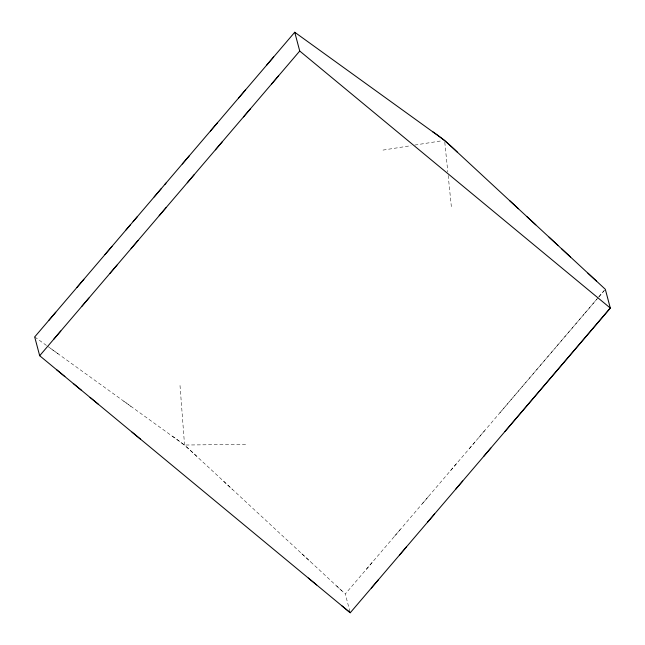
<?xml version="1.0" encoding="UTF-8"?>
<svg xmlns="http://www.w3.org/2000/svg" width="645" height="645" viewBox="0 0 645 645"><rect width="100%" height="100%" fill="white"/><g stroke="black" fill="none" stroke-linecap="round" stroke-linejoin="round"><path stroke-width="0.48" stroke-dasharray="3.23 2.42" d="M366.352 569.269L373.382 561.029M394.466 536.334L401.488 528.094M422.58 503.39L429.602 495.158M450.694 470.455L457.716 462.215M469.439 448.485L476.591 440.108M478.8 437.512L485.83 429.28M499.891 412.808L555.256 347.937M528.005 379.873L583.854 314.421M556.111 346.929L598.157 297.668M584.225 313.994L597.004 299.014M598.923 296.773L604.034 290.782M350.009 611.815L345.269 593.972L526.651 381.453M598.81 296.902L605.316 289.283M383.017 150.091L411.01 145.665M414.775 145.069L441.793 140.795M245.6 444.324L184.551 445.042L47.432 346.123M34.693 336.94L46.843 345.704M50.89 348.623L58.993 354.468M123.792 401.214L131.894 407.06M223.646 481.267L232.329 489.321M301.828 553.724L310.519 561.771M336.577 585.926L345.269 593.972M342.052 590.997L184.551 445.042L179.987 385.138M444.792 142.295L447.815 171.989M448.17 175.432L451.347 206.634M172.409 436.286A23.655 2.532 40.6 0 1 197.555 457.103"/><path stroke-width="0.97" d="M48.746 320.468L55.776 312.228M76.86 287.533L83.89 279.293M104.974 254.59L112.004 246.35M126.057 229.886L137.409 216.583M154.171 196.943L161.202 188.711M164.717 184.591L166.015 183.067M182.285 164.007L189.316 155.767M210.399 131.064L217.421 122.832M238.513 98.129L245.535 89.889M266.627 65.185L273.649 56.954M53.745 339.246L60.775 331.006M81.859 306.311L88.889 298.071M109.973 273.367L116.995 265.127M131.056 248.664L138.086 240.424M159.17 215.72L166.192 207.488M187.284 182.785L194.306 174.545M215.398 149.842L222.42 141.61M243.512 116.906L250.534 108.666M271.618 83.971L278.648 75.731M371.351 588.047L378.373 579.815M399.465 555.111L406.487 546.871M427.571 522.168L434.601 513.936M455.684 489.232L462.715 480.993M483.798 456.289L490.829 448.057M504.882 431.586L610.307 308.06L605.316 289.283L444.59 140.352L294.741 32.25L133.088 221.646M130.258 224.968L34.693 336.94L39.684 355.717L350.259 612.75L610.307 308.06L299.731 51.028L294.741 32.25M39.684 355.717L299.731 51.028M56.478 369.609L64.871 376.559M73.264 383.501L81.657 390.451M90.05 397.393L98.443 404.342M132.023 432.134L140.417 439.076M308.294 578.017L316.687 584.967M341.866 605.808L350.259 612.75M509.752 200.732L518.435 208.778M527.126 216.833L535.81 224.879M549.056 237.158L557.901 245.35M561.876 249.035L570.559 257.081M587.934 273.19L596.625 281.236M432.456 131.604A23.647 2.532 40.6 0 1 457.595 152.413"/></g></svg>
